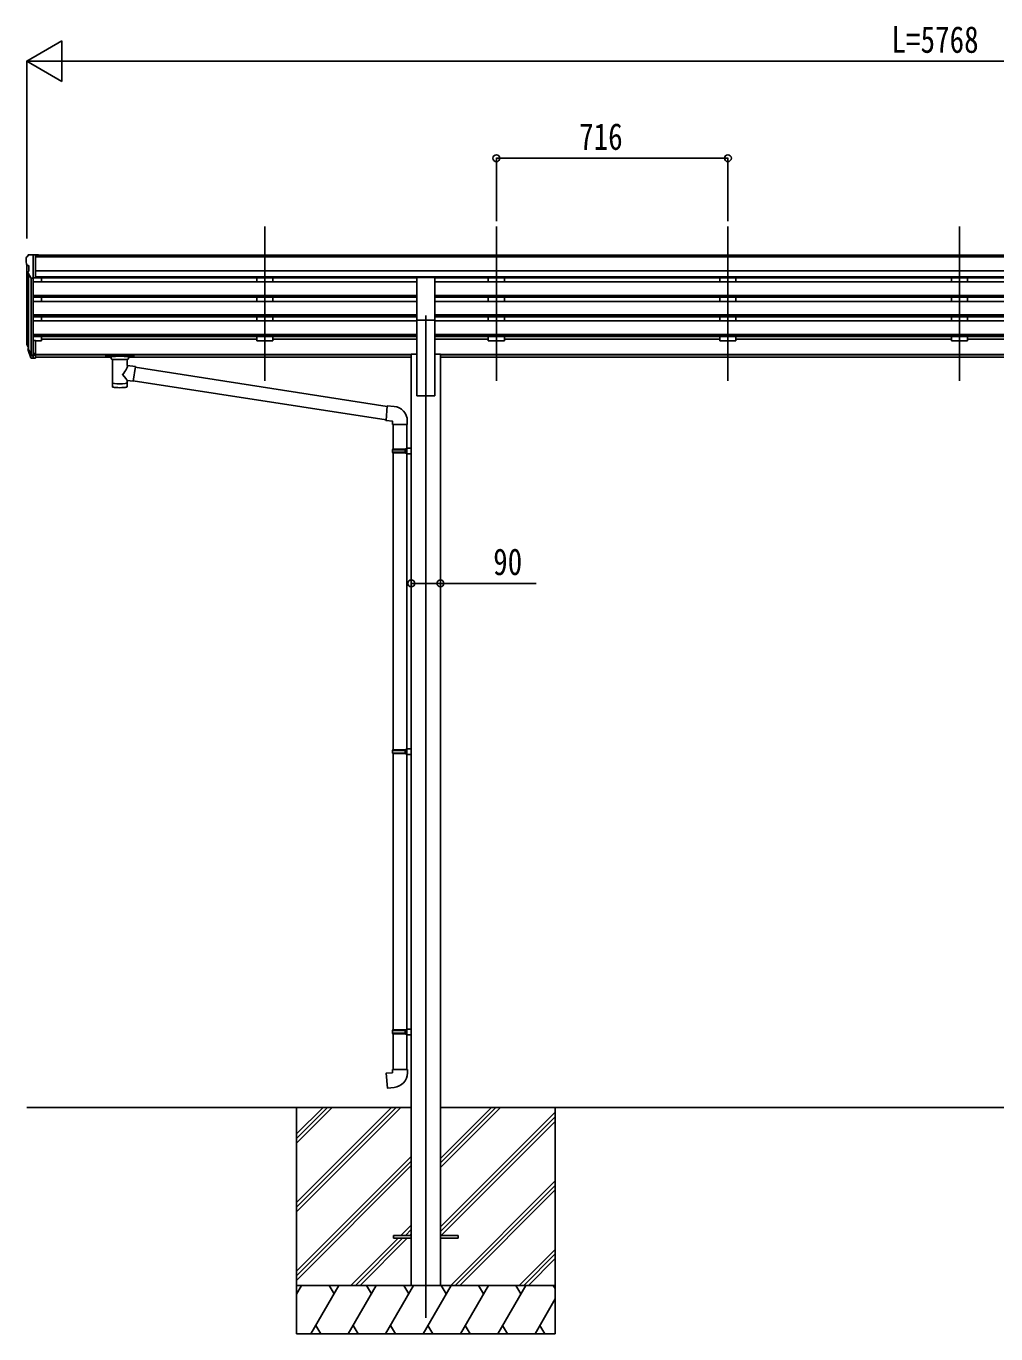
# Model space of a CAD drawing. Units: millimetres, scale not verified. Extents: x -10512 to 10512, y -7425 to 7425.
# Drawn here: x -3598 to -600, y -4212 to -169 of the extents above; entities that cross this region are included whole.
import ezdxf
from ezdxf.enums import TextEntityAlignment as Align

# ---------------------------------------------------------------- set-up
doc = ezdxf.new("R2010")
doc.units = ezdxf.units.MM
doc.header["$LTSCALE"] = 40
for name, color, linetype in [('0-3_YKK_12', 2, 'Continuous'), ('0-4_YKK_13', 4, 'Continuous'), ('0-5_YKK_A1', 4, 'Continuous'), ('0-6_YKK_D', 6, 'Continuous')]:
    doc.layers.add(name, color=color, linetype=linetype)
doc.styles.add('ＭＳ ゴシック', font='')
doc.styles.get('ＭＳ ゴシック').set_extended_font_data('MS Gothic')

msp = doc.modelspace()

# ---------------------------------------------------------------- linework, layer by layer
at = {"layer": '0-3_YKK_12'}
for p, q in [((-2860.45, -788.1), (-2860.45, -1265.61)), ((-2144.45, -788.1), (-2144.45, -1265.61)), ((-1428.45, -788.1), (-1428.45, -1265.61)), ((-712.45, -788.1), (-712.45, -1265.61)), ((-2362.45, -1063.93), (-2362.45, -4162.5))]:
    msp.add_line(p, q, dxfattribs=at)
at = {"layer": '0-4_YKK_13'}
for p, q in [((-3598.45, -884.99), (-3598.45, -885.62)), ((-3591.54, -876.19), (-3595.61, -881.99)), ((-3588.45, -875.62), (-3590.78, -875.76)), ((-3588.45, -875.62), (-3569.95, -875.62)), ((-3576.45, -948.6), (-3576.45, -875.62)), ((-3569.95, -875.62), (-3559.95, -875.71)), ((-3569.95, -947.6), (-3569.95, -875.62)), ((-3559.95, -877.22), (-3559.95, -875.71)), ((-3595.92, -906.8), (-3590.6, -909.87)), ((-3590.45, -910.13), (-3590.45, -926.41)), ((-3584.07, -946.79), (-3593.08, -931.2)), ((-3576.45, -948.6), (-3581.66, -948.28)), ((-3569.95, -947.6), (-3576.45, -947.6)), ((-2389.95, -1078.05), (-2389.95, -946.25)), ((-2389.95, -946.25), (-2334.95, -946.25)), ((-2334.95, -1078.05), (-2334.95, -946.25)), ((-2389.95, -1078.05), (-2334.95, -1078.05)), ((-3595.36, -1155.41), (-3591.48, -1163.36)), ((-3594.75, -1154.04), (-3591.48, -1161.1)), ((-3593.04, -1166.69), (-3592.7, -1171.09)), ((-3592.7, -1171.09), (-3583.89, -1194.64)), ((-3592.09, -1170.53), (-3583.89, -1186.71)), ((-3582.88, -1185.58), (-3590.64, -1170.17)), ((-3576.45, -1141.22), (-3576.45, -1196)), ((-3569.95, -1141.22), (-3576.45, -1141.22)), ((-3569.95, -1141.22), (-3569.95, -1195.26)), ((-3576.45, -1186.25), (-3581.58, -1186.25)), ((-3576.45, -1188.06), (-3581.3, -1188.06)), ((-3576.45, -1196), (-3581.3, -1196)), ((-3569.95, -1181.36), (-3576.45, -1181.36)), ((-3569.95, -1186.23), (-3576.45, -1186.23)), ((-3569.95, -1195.26), (-3576.45, -1195.26)), ((-3352.45, -1186.1), (-3352.45, -1191.86)), ((-3352.45, -1186.29), (-3352.45, -1187.83)), ((-3350.45, -1185.44), (-3267.45, -1185.44)), ((-3350.45, -1187.61), (-3267.45, -1187.61)), ((-3350.45, -1192.52), (-3335.95, -1192.52)), ((-3335.95, -1198.17), (-3335.95, -1191.62)), ((-3331.85, -1199.09), (-3331.87, -1284.53)), ((-3286.05, -1217.83), (-3286.05, -1199.09)), ((-3281.95, -1198.17), (-3281.95, -1191.62)), ((-3281.95, -1192.52), (-3267.45, -1192.52)), ((-3265.45, -1186.1), (-3265.45, -1191.86)), ((-3260.83, -1221.74), (-3286.05, -1217.82)), ((-3260.83, -1221.74), (-3267.85, -1267)), ((-2481.84, -1344.65), (-3261.15, -1223.75)), ((-3286.03, -1284.53), (-3286.05, -1263.86)), ((-3286.05, -1264.17), (-3267.85, -1267)), ((-2485.51, -1386.58), (-3267.58, -1265.26)), ((-2460.84, -1344.61), (-2481.68, -1342.79)), ((-2465.76, -1400.36), (-2419.76, -1400.36)), ((-2463.65, -1400.36), (-2463.65, -1476.57)), ((-2421.65, -1400.36), (-2421.65, -1474.01)), ((-2419.76, -1400.36), (-2419.76, -1389.44)), ((-2465.65, -1478.57), (-2464.65, -1476.57)), ((-2465.65, -1478.57), (-2421.65, -1478.57)), ((-2465.65, -1478.57), (-2465.65, -1486.57)), ((-2465.65, -1486.57), (-2421.65, -1486.57)), ((-2465.65, -1486.57), (-2464.65, -1488.57)), ((-2464.65, -1476.57), (-2421.65, -1476.57)), ((-2464.65, -1488.57), (-2421.65, -1488.57)), ((-2463.65, -1488.57), (-2463.65, -2406.5)), ((-2426.13, -1478.57), (-2426.56, -1476.57)), ((-2423.65, -1474.07), (-2407.65, -1473.6)), ((-2423.65, -1476.07), (-2423.65, -1474.07)), ((-2423.65, -1476.07), (-2421.65, -1476.07)), ((-2423.65, -1491.07), (-2423.65, -1489.07)), ((-2423.65, -1491.07), (-2407.65, -1491.54)), ((-2421.65, -1491.13), (-2421.65, -2403.94)), ((-2407.65, -1473.6), (-2407.65, -1491.54)), ((-2465.65, -2408.5), (-2464.65, -2406.5)), ((-2465.65, -2408.5), (-2421.65, -2408.5)), ((-2465.65, -2408.5), (-2465.65, -2416.5)), ((-2465.65, -2416.5), (-2421.65, -2416.5)), ((-2465.65, -2416.5), (-2464.65, -2418.5)), ((-2464.65, -2406.5), (-2421.65, -2406.5)), ((-2464.65, -2418.5), (-2421.65, -2418.5)), ((-2463.65, -2418.5), (-2463.65, -3272.94)), ((-2426.13, -2408.5), (-2426.56, -2406.5)), ((-2423.65, -2404), (-2407.65, -2403.53)), ((-2423.65, -2406), (-2423.65, -2404)), ((-2423.65, -2406), (-2421.65, -2406)), ((-2423.65, -2421), (-2423.65, -2419)), ((-2423.65, -2421), (-2407.65, -2421.47)), ((-2421.65, -2421.06), (-2421.65, -3270.38)), ((-2407.65, -2403.53), (-2407.65, -2421.47)), ((-2465.65, -3274.94), (-2464.65, -3272.94)), ((-2465.65, -3274.94), (-2421.65, -3274.94)), ((-2465.65, -3274.94), (-2465.65, -3282.94)), ((-2464.65, -3272.94), (-2421.65, -3272.94)), ((-2426.13, -3274.94), (-2426.56, -3272.94)), ((-2423.65, -3270.44), (-2407.65, -3269.97)), ((-2423.65, -3272.44), (-2423.65, -3270.44)), ((-2423.65, -3272.44), (-2421.65, -3272.44)), ((-2407.65, -3269.97), (-2407.65, -3287.91)), ((-2465.65, -3282.94), (-2421.65, -3282.94)), ((-2465.65, -3282.94), (-2464.65, -3284.94)), ((-2464.65, -3284.94), (-2421.65, -3284.94)), ((-2463.65, -3284.94), (-2463.65, -3394.94)), ((-2423.65, -3287.44), (-2423.65, -3285.44)), ((-2423.65, -3287.44), (-2407.65, -3287.91)), ((-2421.65, -3287.5), (-2421.65, -3394.94)), ((-2465.65, -3394.94), (-2419.65, -3394.94)), ((-2465.65, -3404.94), (-2465.65, -3394.94)), ((-2419.65, -3394.94), (-2419.65, -3405.86)), ((-2462.45, -3908), (-2462.45, -3917)), ((-2407.65, -3908), (-2462.45, -3908)), ((-2407.65, -3917), (-2462.45, -3917)), ((-2262.45, -3908), (-2317.25, -3908)), ((-2262.45, -3917), (-2317.25, -3917)), ((-2262.45, -3908), (-2262.45, -3917))]:
    msp.add_line(p, q, dxfattribs=at)
for points in [[(-3352.45, -1186.1), (-3352.41, -1185.91), (-3352.33, -1185.77), (-3352.23, -1185.67), (-3352.13, -1185.61), (-3352.01, -1185.57), (-3351.72, -1185.51), (-3351.23, -1185.46), (-3350.69, -1185.44), (-3350.45, -1185.44)], [(-3352.45, -1191.86), (-3352.41, -1192.05), (-3352.33, -1192.19), (-3352.23, -1192.28), (-3352.13, -1192.34), (-3352.01, -1192.39), (-3351.72, -1192.45), (-3351.23, -1192.5), (-3350.69, -1192.52), (-3350.45, -1192.52)], [(-3267.45, -1185.44), (-3267.1, -1185.44), (-3266.57, -1185.47), (-3266.12, -1185.52), (-3265.82, -1185.59), (-3265.65, -1185.69), (-3265.53, -1185.83), (-3265.46, -1186.01), (-3265.45, -1186.1)], [(-3267.45, -1192.52), (-3267.1, -1192.52), (-3266.57, -1192.49), (-3266.12, -1192.44), (-3265.82, -1192.36), (-3265.65, -1192.27), (-3265.53, -1192.13), (-3265.46, -1191.95), (-3265.45, -1191.86)], [(-2481.68, -1342.79), (-2485.68, -1388.61), (-2465.76, -1390.36), (-2465.76, -1400.36)], [(-2426.13, -1478.57), (-2426.13, -1486.57), (-2426.56, -1488.57)], [(-2423.65, -1489.07), (-2421.65, -1489.07), (-2421.65, -1476.07)], [(-2426.13, -2408.5), (-2426.13, -2416.5), (-2426.56, -2418.5)], [(-2423.65, -2419), (-2421.65, -2419), (-2421.65, -2406)], [(-2426.13, -3274.94), (-2426.13, -3282.94), (-2426.56, -3284.94)], [(-2423.65, -3285.44), (-2421.65, -3285.44), (-2421.65, -3272.44)], [(-2460.73, -3450.69), (-2481.57, -3452.51), (-2485.57, -3406.69), (-2465.65, -3404.94)]]:
    msp.add_lwpolyline(points, dxfattribs=at)
for centre, radius, start, end in [((-3595.45, -884.99), 3, 93, 180), ((-3396.45, -885.62), 202, 180, 184.94904), ((-3590.72, -876.76), 1, 93.5, 145), ((-3591.55, -902.43), 6.18, 185.7035, 224.99897), ((-3590.48, -929.7), 3, 94.7167, 210), ((-3590.75, -926.41), 0.3, 274.7167, 0), ((-3590.75, -910.13), 0.3, 0, 60), ((-3581.48, -945.29), 3, 210, 266.5), ((-3567.27, -1146.3), 29.53, 186.50806, 197.98144), ((-3565.86, -1144.54), 30.41, 187.1552, 198.19734), ((-2464.76, -1389.44), 45, 0, 85), ((-2464.65, -3405.86), 45, 275, 0)]:
    msp.add_arc(centre, radius, start, end, dxfattribs=at)
for centre, major_axis, ratio, start_param, end_param in [((-3507.8, -1146.73), (-89.06, 1.43), 0.57596, 6.1962358, 6.3678173), ((-3508.59, -1140.05), (87.93, 4.42), 0.541684, 3.0659337, 3.2228513), ((-3591.74, -1166.69), (1.3, 0), 0.90356, 1.3700892, 3.347195), ((-3505.82, -1150.5), (-89.07, 0), 0.90356, 0.2056023, 0.2515348), ((-3506.53, -1146.63), (-88.05, 0), 0.90356, 0.2662965, 0.3003836), ((-3581.3, -1185.35), (-3, 0), 0.90356, 0.5235988, 1.5707963), ((-3581.3, -1193.29), (3, 0), 0.90356, 3.6651914, 4.712389), ((-3581.58, -1184.9), (-1.5, 0), 0.90356, 0.5235988, 1.5707963), ((-3350.45, -1187.83), (2, 0), 0.109601, 1.5707963, 3.1415927), ((-3308.95, -1198.08), (27.06, 0), 0.069685, 3.1415927, 6.2831853), ((-3308.95, -1191.62), (27, 0), 0.070066, 6.2831853, 9.424778), ((-3297.95, -1195.6), (16, 0), 0.361356, 6.2636979, 6.2831853), ((-3267.45, -1187.83), (2, 0), 0.109601, 0, 1.5707963), ((-3308.95, -1244.37), (-22.81, -26.62), 0.234429, 1.6855472, 3.1268519), ((-3306.4, -1241.73), (20.32, -22.25), 0.045535, 0.0389954, 1.3075346), ((-3308.95, -1284.53), (22.92, 0), 0.101955, 3.1415499, 6.2833984), ((-3308.95, -1272.09), (22.91, 0), 0.122865, 3.1415927, 6.2831853)]:
    msp.add_ellipse(centre, major_axis=major_axis, ratio=ratio, start_param=start_param, end_param=end_param, dxfattribs=at)
at = {"layer": '0-5_YKK_A1'}
for p, q in [((2145.05, -877.22), (-3569.95, -877.22)), ((2145.05, -882.44), (-3569.95, -882.44)), ((-3596.45, -906.2), (-3596.45, -1140.86)), ((2145.05, -925.97), (-3569.95, -925.97)), ((-3591.48, -933.97), (-3591.48, -1167.57)), ((-3582.45, -948.13), (-3582.46, -1186)), ((-3576.45, -948.6), (-3576.45, -1141.22)), ((-3576.45, -959.58), (-2389.95, -959.58)), ((2145.05, -943.82), (-3569.95, -943.82)), ((-2389.95, -947.07), (-3569.95, -947.07)), ((-3551.45, -947.07), (-3551.45, -959.58)), ((-2885.45, -947.07), (-2885.45, -959.58)), ((-2835.45, -947.07), (-2835.45, -959.48)), ((910.05, -947.07), (-2334.95, -947.07)), ((910.05, -959.58), (-2334.95, -959.58)), ((-2169.45, -947.07), (-2169.45, -959.58)), ((-2119.45, -947.07), (-2119.45, -959.48)), ((-1453.45, -947.07), (-1453.45, -959.58)), ((-1403.45, -947.07), (-1403.45, -959.48)), ((-737.45, -947.07), (-737.45, -959.58)), ((-687.45, -947.07), (-687.45, -959.48)), ((-3576.45, -1001.46), (-2389.95, -1001.46)), ((-3576.45, -1002.95), (-2389.95, -1002.95)), ((-3576.45, -1007.27), (-2389.95, -1007.27)), ((-3551.45, -1007.27), (-3551.45, -1020.13)), ((-2885.45, -1007.27), (-2885.45, -1020.13)), ((-2835.45, -1007.27), (-2835.45, -1020.13)), ((910.05, -1001.46), (-2334.95, -1001.46)), ((910.05, -1002.95), (-2334.95, -1002.95)), ((910.05, -1007.27), (-2334.95, -1007.27)), ((-2169.45, -1007.27), (-2169.45, -1020.13)), ((-2119.45, -1007.27), (-2119.45, -1020.13)), ((-1453.45, -1007.27), (-1453.45, -1020.13)), ((-1403.45, -1007.27), (-1403.45, -1020.13)), ((-737.45, -1007.27), (-737.45, -1020.13)), ((-687.45, -1007.27), (-687.45, -1020.13)), ((-3576.45, -1020.13), (-2389.95, -1020.13)), ((910.05, -1020.13), (-2334.95, -1020.13)), ((-3576.45, -1062), (-2389.95, -1062)), ((-3576.45, -1063.5), (-2389.95, -1063.5)), ((-3576.45, -1067.82), (-2389.95, -1067.82)), ((-3576.45, -1080.68), (-2389.95, -1080.68)), ((-3551.45, -1067.82), (-3551.45, -1080.68)), ((-2885.45, -1067.82), (-2885.45, -1080.58)), ((-2835.45, -1067.82), (-2835.45, -1080.68)), ((-2389.95, -1078.05), (-2389.95, -1312.5)), ((910.05, -1062), (-2334.95, -1062)), ((910.05, -1063.5), (-2334.95, -1063.5)), ((910.05, -1067.82), (-2334.95, -1067.82)), ((-2334.95, -1078.05), (-2334.95, -1312.5)), ((910.05, -1080.68), (-2334.95, -1080.68)), ((-2169.45, -1067.82), (-2169.45, -1080.58)), ((-2119.45, -1067.82), (-2119.45, -1080.68)), ((-1453.45, -1067.82), (-1453.45, -1080.58)), ((-1403.45, -1067.82), (-1403.45, -1080.68)), ((-737.45, -1067.82), (-737.45, -1080.58)), ((-687.45, -1067.82), (-687.45, -1080.68)), ((-3576.45, -1122.55), (-2389.95, -1122.55)), ((-3576.45, -1124.05), (-2389.95, -1124.05)), ((-3576.45, -1128.37), (-2389.95, -1128.37)), ((-3551.45, -1128.37), (-3551.45, -1141.86)), ((-2885.45, -1128.37), (-2885.45, -1141.86)), ((-2835.45, -1128.37), (-2835.45, -1141.86)), ((910.05, -1122.55), (-2334.95, -1122.55)), ((910.05, -1124.05), (-2334.95, -1124.05)), ((910.05, -1128.37), (-2334.95, -1128.37)), ((-2169.45, -1128.37), (-2169.45, -1141.86)), ((-2119.45, -1128.37), (-2119.45, -1141.86)), ((-1453.45, -1128.37), (-1453.45, -1141.86)), ((-1403.45, -1128.37), (-1403.45, -1141.86)), ((-737.45, -1128.37), (-737.45, -1141.86)), ((-687.45, -1128.37), (-687.45, -1141.86)), ((-3551.45, -1141.86), (-3569.95, -1141.86)), ((-3551.45, -1136.91), (-2885.45, -1136.91)), ((-2835.45, -1141.86), (-2885.45, -1141.86)), ((-2835.45, -1136.91), (-2389.95, -1136.91)), ((-2169.45, -1136.91), (-2334.95, -1136.91)), ((-2119.45, -1141.86), (-2169.45, -1141.86)), ((-1453.45, -1136.91), (-2119.45, -1136.91)), ((-1403.45, -1141.86), (-1453.45, -1141.86)), ((-737.45, -1136.91), (-1403.45, -1136.91)), ((-687.45, -1141.86), (-737.45, -1141.86)), ((-21.45, -1136.91), (-687.45, -1136.91)), ((-3569.95, -1183.93), (-2407.65, -1183.93)), ((-3569.95, -1185.32), (-2407.65, -1185.32)), ((-3335.95, -1193.01), (-3569.95, -1193.01)), ((-2407.65, -1193.01), (-3281.95, -1193.01)), ((-2407.65, -1183.5), (-2407.65, -4062.5)), ((-2407.65, -1183.5), (-2389.95, -1183.5)), ((-2317.25, -1183.5), (-2334.95, -1183.5)), ((-2317.25, -1183.5), (-2317.25, -4062.5)), ((892.35, -1183.93), (-2317.25, -1183.93)), ((892.35, -1185.32), (-2317.25, -1185.32)), ((892.35, -1193.01), (-2317.25, -1193.01)), ((-2389.95, -1312.5), (-2334.95, -1312.5)), ((-3596.45, -3512.5), (-2407.65, -3512.5)), ((-2762.45, -3512.5), (-2762.45, -4212.5)), ((-2762.45, -3806.68), (-2468.27, -3512.5)), ((-2762.45, -3820.82), (-2454.13, -3512.5)), ((-2762.45, -3834.96), (-2439.99, -3512.5)), ((-2762.45, -3622.83), (-2652.12, -3512.5)), ((-2762.45, -3608.69), (-2666.26, -3512.5)), ((-2762.45, -3594.55), (-2680.4, -3512.5)), ((-2317.25, -3512.5), (892.35, -3512.5)), ((-2317.25, -3698.13), (-2131.62, -3512.5)), ((-2317.25, -3683.99), (-2145.76, -3512.5)), ((-2317.25, -3669.85), (-2159.9, -3512.5)), ((-1962.45, -3512.5), (-1962.45, -4212.5)), ((-2317.25, -3881.98), (-1962.45, -3527.18)), ((-2317.25, -3896.12), (-1962.45, -3541.32)), ((-2314.99, -3908), (-1962.45, -3555.46)), ((-2762.45, -4018.81), (-2407.65, -3664.01)), ((-2762.45, -4032.95), (-2407.65, -3678.15)), ((-2762.45, -4047.09), (-2407.65, -3692.29)), ((-2285.64, -4062.5), (-1962.45, -3739.31)), ((-2271.5, -4062.5), (-1962.45, -3753.45)), ((-2257.36, -4062.5), (-1962.45, -3767.59)), ((-2439.51, -3908), (-2407.65, -3876.14)), ((-2594.01, -4062.5), (-2448.51, -3917)), ((-2579.87, -4062.5), (-2434.37, -3917)), ((-2565.72, -4062.5), (-2420.22, -3917)), ((-2425.37, -3908), (-2407.65, -3890.28)), ((-2411.22, -3908), (-2407.65, -3904.43)), ((-2073.51, -4062.5), (-1962.45, -3951.44)), ((-2059.37, -4062.5), (-1962.45, -3965.58)), ((-2045.22, -4062.5), (-1962.45, -3979.73)), ((-1962.45, -4062.5), (-2762.45, -4062.5)), ((-2762.45, -4090), (-2746.57, -4062.5)), ((-2717.7, -4212.5), (-2631.1, -4062.5)), ((-2646.1, -4088.48), (-2661.1, -4062.5)), ((-2602.23, -4212.5), (-2515.63, -4062.5)), ((-2530.63, -4088.48), (-2545.63, -4062.5)), ((-2486.76, -4212.5), (-2400.16, -4062.5)), ((-2415.16, -4088.48), (-2430.16, -4062.5)), ((-2371.29, -4212.5), (-2284.69, -4062.5)), ((-2299.69, -4088.48), (-2314.69, -4062.5)), ((-2255.82, -4212.5), (-2169.22, -4062.5)), ((-2184.22, -4088.48), (-2199.22, -4062.5)), ((-2140.35, -4212.5), (-2053.75, -4062.5)), ((-2083.75, -4062.5), (-2068.75, -4088.48)), ((-1968.28, -4062.5), (-1962.45, -4072.6)), ((-2024.88, -4212.5), (-1962.45, -4104.36)), ((-2702.71, -4186.52), (-2687.71, -4212.5)), ((-2587.24, -4186.52), (-2572.24, -4212.5)), ((-2471.76, -4186.52), (-2456.76, -4212.5)), ((-2356.29, -4186.52), (-2341.3, -4212.5)), ((-2240.82, -4186.52), (-2225.83, -4212.5)), ((-2125.35, -4186.52), (-2110.36, -4212.5)), ((-2009.89, -4186.52), (-1994.89, -4212.5)), ((-2762.45, -4212.5), (-1962.45, -4212.5))]:
    msp.add_line(p, q, dxfattribs=at)
at = {"layer": '0-6_YKK_D'}
for p, q in [((-3596.45, -277.22), (-3488.2, -214.72)), ((-3488.2, -339.72), (-3488.2, -214.72)), ((-3596.45, -825.62), (-3596.45, -276.22)), ((-3596.45, -277.22), (-3488.2, -339.72)), ((-3596.45, -277.22), (-3379.94, -277.22)), ((-3471.45, -277.22), (2046.55, -277.22)), ((-2144.45, -771.61), (-2144.45, -576.22)), ((-2144.45, -577.22), (-1428.45, -577.22)), ((-1428.45, -771.61), (-1428.45, -576.22)), ((-2407.65, -1899.55), (-2407.65, -1891.05)), ((-2317.25, -1930.4), (-2317.25, -1891.05))]:
    msp.add_line(p, q, dxfattribs=at)
msp.add_lwpolyline([(-2407.65, -1892.05), (-2317.25, -1892.05), (-2021.25, -1892.05)], dxfattribs=at)
for centre in [(-2144.45, -577.22), (-1428.45, -577.22), (-2407.65, -1892.05), (-2317.25, -1892.05)]:
    msp.add_circle(centre, 10.62, dxfattribs=at)

# ---------------------------------------------------------------- texts
at = {"layer": '0-6_YKK_D', "style": 'ＭＳ ゴシック', "width": 0.8}
for s, p in [('L=5768', (-922.45, -276.22)), ('716', (-1888.45, -576.22)), ('90', (-2154.25, -1891.05))]:
    msp.add_text(s, height=82.48, dxfattribs=at).set_placement(p, align=Align.BOTTOM_LEFT)

doc.saveas('drawing.dxf')
